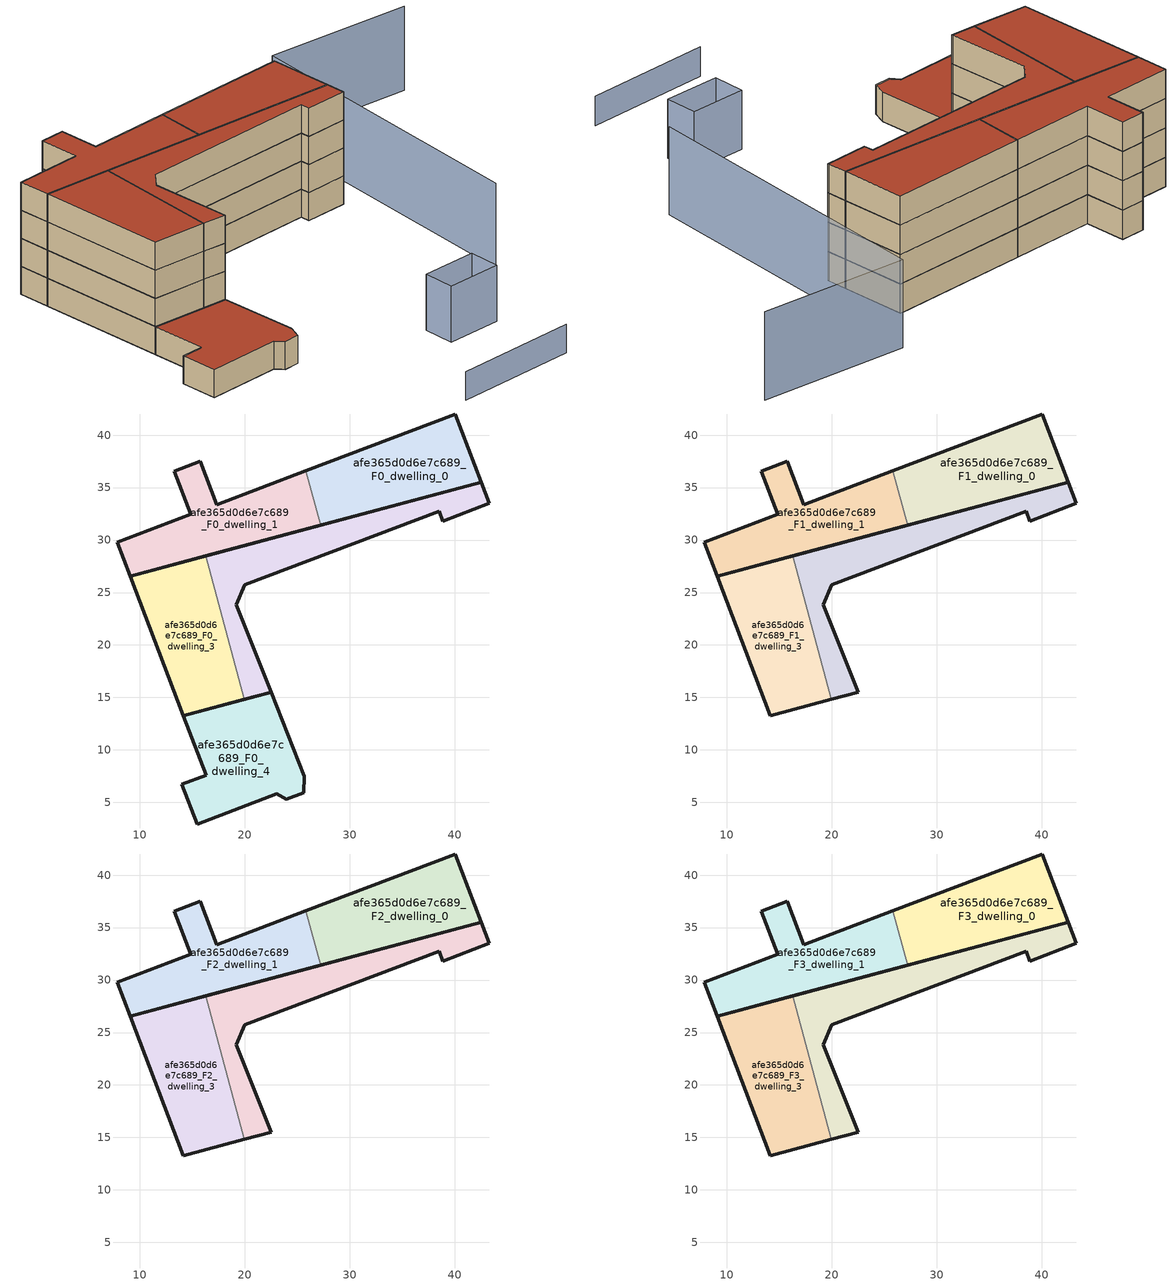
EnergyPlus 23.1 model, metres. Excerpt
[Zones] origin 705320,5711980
afe365d0d6e7c689_F0_dwelling_0
 floor ground (EU_floor_Construction): 42.55,35.51 40.07,42.01 25.84,36.6 27.23,31.41 z0
 wall outside (EU_wall_Construction): 25.84,36.6 40.07,42.01 42.55,35.51 27.23,31.41 z0:3
 wall to afe365d0d6e7c689_F0_dwelling_1 (EU_wall_Construction): 27.23,31.41 25.84,36.6 z0:3
afe365d0d6e7c689_F0_dwelling_1
 floor ground (EU_floor_Construction): 27.23,31.41 25.84,36.6 17.35,33.37 15.77,37.51 13.28,36.56 14.85,32.45 7.84,29.78 9.08,26.55 z0
 wall outside (EU_wall_Construction): 27.23,31.41 9.08,26.55 7.84,29.78 14.85,32.45 13.28,36.56 15.77,37.51 17.35,33.37 25.84,36.6 z0:3
afe365d0d6e7c689_F0_dwelling_2
 floor ground (EU_floor_Construction): 38.89,31.81 43.32,33.49 42.55,35.51 16.31,28.49 19.97,14.82 22.51,15.5 19.19,23.83 19.98,25.72 38.52,32.76 z0
 wall outside (EU_wall_Construction): 16.31,28.49 42.55,35.51 43.32,33.49 38.89,31.81 38.52,32.76 19.98,25.72 19.19,23.83 22.51,15.5 19.97,14.82 z0:3
 wall to afe365d0d6e7c689_F0_dwelling_3 (EU_wall_Construction): 19.97,14.82 16.31,28.49 z0:3
afe365d0d6e7c689_F0_dwelling_3
 floor ground (EU_floor_Construction): 19.97,14.82 16.31,28.49 9.08,26.55 14.16,13.26 z0
 wall outside (EU_wall_Construction): 19.97,14.82 14.16,13.26 9.08,26.55 16.31,28.49 z0:3
afe365d0d6e7c689_F0_dwelling_4
 floor ground (EU_floor_Construction): 23.98,5.28 25.61,5.92 25.7,7.5 22.51,15.5 14.16,13.26 16.31,7.61 14.02,6.74 15.46,2.94 23.07,5.84 z0
 wall outside (EU_wall_Construction): 23.98,5.28 23.07,5.84 15.46,2.94 14.02,6.74 16.31,7.61 14.16,13.26 22.51,15.5 25.7,7.5 25.61,5.92 23.98,5.28 z0:3
 roof outside (EU_roof_Construction): 22.51,15.5 25.7,7.5 25.61,5.92 23.98,5.28 23.07,5.84 15.46,2.94 14.02,6.74 16.31,7.61 14.16,13.26 z3
afe365d0d6e7c689_F1_dwelling_0
 floor to afe365d0d6e7c689_F0_dwelling_0 (EU_floor_Construction): 42.55,35.51 40.07,42.01 25.84,36.6 27.23,31.41 z3
 wall outside (EU_wall_Construction): 25.84,36.6 40.07,42.01 42.55,35.51 27.23,31.41 z3:6
 wall to afe365d0d6e7c689_F1_dwelling_1 (EU_wall_Construction): 27.23,31.41 25.84,36.6 z3:6
afe365d0d6e7c689_F1_dwelling_1
 floor to afe365d0d6e7c689_F0_dwelling_1 (EU_floor_Construction): 27.23,31.41 25.84,36.6 17.35,33.37 15.77,37.51 13.28,36.56 14.85,32.45 7.84,29.78 9.08,26.55 z3
 wall outside (EU_wall_Construction): 27.23,31.41 9.08,26.55 7.84,29.78 14.85,32.45 13.28,36.56 15.77,37.51 17.35,33.37 25.84,36.6 z3:6
afe365d0d6e7c689_F1_dwelling_2
 floor to afe365d0d6e7c689_F0_dwelling_2 (EU_floor_Construction): 38.89,31.81 43.32,33.49 42.55,35.51 16.31,28.49 19.97,14.82 22.51,15.5 19.19,23.83 19.98,25.72 38.52,32.76 z3
 wall outside (EU_wall_Construction): 16.31,28.49 42.55,35.51 43.32,33.49 38.89,31.81 38.52,32.76 19.98,25.72 19.19,23.83 22.51,15.5 19.97,14.82 z3:6
 wall to afe365d0d6e7c689_F1_dwelling_3 (EU_wall_Construction): 19.97,14.82 16.31,28.49 z3:6
afe365d0d6e7c689_F1_dwelling_3
 floor to afe365d0d6e7c689_F0_dwelling_3 (EU_floor_Construction): 19.97,14.82 16.31,28.49 9.08,26.55 14.16,13.26 z3
 wall outside (EU_wall_Construction): 19.97,14.82 14.16,13.26 9.08,26.55 16.31,28.49 z3:6
afe365d0d6e7c689_F2_dwelling_0
 floor to afe365d0d6e7c689_F1_dwelling_0 (EU_floor_Construction): 42.55,35.51 40.07,42.01 25.84,36.6 27.23,31.41 z6
 wall outside (EU_wall_Construction): 25.84,36.6 40.07,42.01 42.55,35.51 27.23,31.41 z6:9
 wall to afe365d0d6e7c689_F2_dwelling_1 (EU_wall_Construction): 27.23,31.41 25.84,36.6 z6:9
afe365d0d6e7c689_F2_dwelling_1
 floor to afe365d0d6e7c689_F1_dwelling_1 (EU_floor_Construction): 27.23,31.41 25.84,36.6 17.35,33.37 15.77,37.51 13.28,36.56 14.85,32.45 7.84,29.78 9.08,26.55 z6
 wall outside (EU_wall_Construction): 27.23,31.41 9.08,26.55 7.84,29.78 14.85,32.45 13.28,36.56 15.77,37.51 17.35,33.37 25.84,36.6 z6:9
afe365d0d6e7c689_F2_dwelling_2
 floor to afe365d0d6e7c689_F1_dwelling_2 (EU_floor_Construction): 38.89,31.81 43.32,33.49 42.55,35.51 16.31,28.49 19.97,14.82 22.51,15.5 19.19,23.83 19.98,25.72 38.52,32.76 z6
 wall outside (EU_wall_Construction): 16.31,28.49 42.55,35.51 43.32,33.49 38.89,31.81 38.52,32.76 19.98,25.72 19.19,23.83 22.51,15.5 19.97,14.82 z6:9
 wall to afe365d0d6e7c689_F2_dwelling_3 (EU_wall_Construction): 19.97,14.82 16.31,28.49 z6:9
afe365d0d6e7c689_F2_dwelling_3
 floor to afe365d0d6e7c689_F1_dwelling_3 (EU_floor_Construction): 19.97,14.82 16.31,28.49 9.08,26.55 14.16,13.26 z6
 wall outside (EU_wall_Construction): 19.97,14.82 14.16,13.26 9.08,26.55 16.31,28.49 z6:9
afe365d0d6e7c689_F3_dwelling_0
 floor to afe365d0d6e7c689_F2_dwelling_0 (EU_floor_Construction): 42.55,35.51 40.07,42.01 25.84,36.6 27.23,31.41 z9
 wall outside (EU_wall_Construction): 25.84,36.6 40.07,42.01 42.55,35.51 27.23,31.41 z9:12
 wall to afe365d0d6e7c689_F3_dwelling_1 (EU_wall_Construction): 27.23,31.41 25.84,36.6 z9:12
 roof outside (EU_roof_Construction): 40.07,42.01 42.55,35.51 27.23,31.41 25.84,36.6 z12
afe365d0d6e7c689_F3_dwelling_1
 floor to afe365d0d6e7c689_F2_dwelling_1 (EU_floor_Construction): 27.23,31.41 25.84,36.6 17.35,33.37 15.77,37.51 13.28,36.56 14.85,32.45 7.84,29.78 9.08,26.55 z9
 wall outside (EU_wall_Construction): 27.23,31.41 9.08,26.55 7.84,29.78 14.85,32.45 13.28,36.56 15.77,37.51 17.35,33.37 25.84,36.6 z9:12
 roof outside (EU_roof_Construction): 25.84,36.6 27.23,31.41 9.08,26.55 7.84,29.78 14.85,32.45 13.28,36.56 15.77,37.51 17.35,33.37 z12
afe365d0d6e7c689_F3_dwelling_2
 floor to afe365d0d6e7c689_F2_dwelling_2 (EU_floor_Construction): 38.89,31.81 43.32,33.49 42.55,35.51 16.31,28.49 19.97,14.82 22.51,15.5 19.19,23.83 19.98,25.72 38.52,32.76 z9
 wall outside (EU_wall_Construction): 16.31,28.49 42.55,35.51 43.32,33.49 38.89,31.81 38.52,32.76 19.98,25.72 19.19,23.83 22.51,15.5 19.97,14.82 z9:12
 wall to afe365d0d6e7c689_F3_dwelling_3 (EU_wall_Construction): 19.97,14.82 16.31,28.49 z9:12
 roof outside (EU_roof_Construction): 42.55,35.51 43.32,33.49 38.89,31.81 38.52,32.76 19.98,25.72 19.19,23.83 22.51,15.5 19.97,14.82 16.31,28.49 z12
afe365d0d6e7c689_F3_dwelling_3
 floor to afe365d0d6e7c689_F2_dwelling_3 (EU_floor_Construction): 19.97,14.82 16.31,28.49 9.08,26.55 14.16,13.26 z9
 wall outside (EU_wall_Construction): 19.97,14.82 14.16,13.26 9.08,26.55 16.31,28.49 z9:12
 roof outside (EU_roof_Construction): 16.31,28.49 19.97,14.82 14.16,13.26 9.08,26.55 z12
shading: 36.84,-7.56 49.55,-2.84 z0:3; 46.29,5.68 40.59,3.69 / 40.59,3.69 39.47,6.91 / 39.47,6.91 45.16,8.9 / 45.16,8.9 46.29,5.68 z0:6; 50.85,15.68 42.72,48.14 / 42.72,48.14 58.35,52.05 z0:9
[Building]
EU S2 Campaign: North Axis=0; Terrain=City; Solar Distribution=FullExterior
[Site:Location]
London: Latitude=51.5; Longitude=-0.5; Time Zone=0; Elevation=25
[SizingPeriod:WeatherFileDays]
AnnualSizingPeriod: Begin Month=1; Begin Day of Month=1; End Month=12; End Day of Month=31; Day of Week for Start Day=Monday; Use Weather File Daylight Saving Period=No; Use Weather File Rain and Snow Indicators=No
[MATERIAL]
EU_InternalMass_Material: Roughness=MediumRough; Thickness=0.1; Conductivity=1; Density=1800; Specific Heat=900; Thermal Absorptance=0.9; Solar Absorptance=0.7; Visible Absorptance=0.7
[MATERIAL:NOMASS] Roughness=MediumRough; Thermal Absorptance=0.9; Solar Absorptance=0.7; Visible Absorptance=0.7
Name | Thermal Resistance
EU_wall_NoMass | 1.04674
EU_roof_NoMass | 4.32442
EU_floor_NoMass | 2.04616
[CONSTRUCTION]
EU_wall_Construction: EU_wall_NoMass
EU_roof_Construction: EU_roof_NoMass
EU_floor_Construction: EU_floor_NoMass
EU_InternalMass_Construction: EU_InternalMass_Material
[ZONE] Type=1; Multiplier=1; Ceiling Height=autocalculate; Floor Area=autocalculate; Part of Total Floor Area=Yes
Name | Volume
afe365d0d6e7c689_F0_dwelling_0; afe365d0d6e7c689_F1_dwelling_0; afe365d0d6e7c689_F2_dwelling_0; afe365d0d6e7c689_F3_dwelling_0 | 286.674
afe365d0d6e7c689_F0_dwelling_1; afe365d0d6e7c689_F1_dwelling_1; afe365d0d6e7c689_F2_dwelling_1; afe365d0d6e7c689_F3_dwelling_1; afe365d0d6e7c689_F0_dwelling_2; afe365d0d6e7c689_F1_dwelling_2; afe365d0d6e7c689_F2_dwelling_2; afe365d0d6e7c689_F3_dwelling_2 | 286.69
afe365d0d6e7c689_F0_dwelling_3; afe365d0d6e7c689_F1_dwelling_3; afe365d0d6e7c689_F2_dwelling_3; afe365d0d6e7c689_F3_dwelling_3 | 286.668
afe365d0d6e7c689_F0_dwelling_4 | 286.666
[INTERNALMASS] Construction=EU_InternalMass_Construction
Name | Zone or ZoneList | Surface Area
afe365d0d6e7c689_F0_dwelling_0_EU_InternalMass | afe365d0d6e7c689_F0_dwelling_0 | 95.5564
afe365d0d6e7c689_F0_dwelling_1_EU_InternalMass | afe365d0d6e7c689_F0_dwelling_1 | 95.5623
afe365d0d6e7c689_F0_dwelling_2_EU_InternalMass | afe365d0d6e7c689_F0_dwelling_2 | 95.5598
afe365d0d6e7c689_F0_dwelling_3_EU_InternalMass | afe365d0d6e7c689_F0_dwelling_3 | 95.5538
afe365d0d6e7c689_F0_dwelling_4_EU_InternalMass | afe365d0d6e7c689_F0_dwelling_4 | 95.5554
afe365d0d6e7c689_F1_dwelling_0_EU_InternalMass | afe365d0d6e7c689_F1_dwelling_0 | 119.445
afe365d0d6e7c689_F1_dwelling_1_EU_InternalMass | afe365d0d6e7c689_F1_dwelling_1 | 119.447
afe365d0d6e7c689_F1_dwelling_2_EU_InternalMass | afe365d0d6e7c689_F1_dwelling_2 | 119.447
afe365d0d6e7c689_F1_dwelling_3_EU_InternalMass | afe365d0d6e7c689_F1_dwelling_3 | 119.443
afe365d0d6e7c689_F2_dwelling_0_EU_InternalMass | afe365d0d6e7c689_F2_dwelling_0 | 119.445
afe365d0d6e7c689_F2_dwelling_1_EU_InternalMass | afe365d0d6e7c689_F2_dwelling_1 | 119.447
afe365d0d6e7c689_F2_dwelling_2_EU_InternalMass | afe365d0d6e7c689_F2_dwelling_2 | 119.447
afe365d0d6e7c689_F2_dwelling_3_EU_InternalMass | afe365d0d6e7c689_F2_dwelling_3 | 119.443
afe365d0d6e7c689_F3_dwelling_0_EU_InternalMass | afe365d0d6e7c689_F3_dwelling_0 | 119.445
afe365d0d6e7c689_F3_dwelling_1_EU_InternalMass | afe365d0d6e7c689_F3_dwelling_1 | 119.447
afe365d0d6e7c689_F3_dwelling_2_EU_InternalMass | afe365d0d6e7c689_F3_dwelling_2 | 119.447
afe365d0d6e7c689_F3_dwelling_3_EU_InternalMass | afe365d0d6e7c689_F3_dwelling_3 | 119.443
[OTHEREQUIPMENT] Fuel Type=Electricity; Design Level Calculation Method=Watts/Area; Power per Zone Floor Area=1; Fraction Latent=0; Fraction Radiant=0; Fraction Lost=0; Carbon Dioxide Generation Rate=0; EndUse Subcategory=EU_Step8_InternalGains
Name | Zone or ZoneList or Space or SpaceList | Schedule
EU_Step8_InternalGain_afe365d0d6e7c689_F0_dwelling_0_f000 | afe365d0d6e7c689_F0_dwelling_0 | EU_Step8_GainSchedule_afe365d0d6e7c689_F0_dwelling_0_f000
EU_Step8_InternalGain_afe365d0d6e7c689_F0_dwelling_1_f000 | afe365d0d6e7c689_F0_dwelling_1 | EU_Step8_GainSchedule_afe365d0d6e7c689_F0_dwelling_1_f000
EU_Step8_InternalGain_afe365d0d6e7c689_F0_dwelling_2_f000 | afe365d0d6e7c689_F0_dwelling_2 | EU_Step8_GainSchedule_afe365d0d6e7c689_F0_dwelling_2_f000
EU_Step8_InternalGain_afe365d0d6e7c689_F0_dwelling_3_f000 | afe365d0d6e7c689_F0_dwelling_3 | EU_Step8_GainSchedule_afe365d0d6e7c689_F0_dwelling_3_f000
EU_Step8_InternalGain_afe365d0d6e7c689_F0_dwelling_4_f000 | afe365d0d6e7c689_F0_dwelling_4 | EU_Step8_GainSchedule_afe365d0d6e7c689_F0_dwelling_4_f000
EU_Step8_InternalGain_afe365d0d6e7c689_F1_dwelling_0_f000 | afe365d0d6e7c689_F1_dwelling_0 | EU_Step8_GainSchedule_afe365d0d6e7c689_F1_dwelling_0_f000
EU_Step8_InternalGain_afe365d0d6e7c689_F1_dwelling_1_f000 | afe365d0d6e7c689_F1_dwelling_1 | EU_Step8_GainSchedule_afe365d0d6e7c689_F1_dwelling_1_f000
EU_Step8_InternalGain_afe365d0d6e7c689_F1_dwelling_2_f000 | afe365d0d6e7c689_F1_dwelling_2 | EU_Step8_GainSchedule_afe365d0d6e7c689_F1_dwelling_2_f000
EU_Step8_InternalGain_afe365d0d6e7c689_F1_dwelling_3_f000 | afe365d0d6e7c689_F1_dwelling_3 | EU_Step8_GainSchedule_afe365d0d6e7c689_F1_dwelling_3_f000
EU_Step8_InternalGain_afe365d0d6e7c689_F2_dwelling_0_f000 | afe365d0d6e7c689_F2_dwelling_0 | EU_Step8_GainSchedule_afe365d0d6e7c689_F2_dwelling_0_f000
EU_Step8_InternalGain_afe365d0d6e7c689_F2_dwelling_1_f000 | afe365d0d6e7c689_F2_dwelling_1 | EU_Step8_GainSchedule_afe365d0d6e7c689_F2_dwelling_1_f000
EU_Step8_InternalGain_afe365d0d6e7c689_F2_dwelling_2_f000 | afe365d0d6e7c689_F2_dwelling_2 | EU_Step8_GainSchedule_afe365d0d6e7c689_F2_dwelling_2_f000
EU_Step8_InternalGain_afe365d0d6e7c689_F2_dwelling_3_f000 | afe365d0d6e7c689_F2_dwelling_3 | EU_Step8_GainSchedule_afe365d0d6e7c689_F2_dwelling_3_f000
EU_Step8_InternalGain_afe365d0d6e7c689_F3_dwelling_0_f000 | afe365d0d6e7c689_F3_dwelling_0 | EU_Step8_GainSchedule_afe365d0d6e7c689_F3_dwelling_0_f000
EU_Step8_InternalGain_afe365d0d6e7c689_F3_dwelling_1_f000 | afe365d0d6e7c689_F3_dwelling_1 | EU_Step8_GainSchedule_afe365d0d6e7c689_F3_dwelling_1_f000
EU_Step8_InternalGain_afe365d0d6e7c689_F3_dwelling_2_f000 | afe365d0d6e7c689_F3_dwelling_2 | EU_Step8_GainSchedule_afe365d0d6e7c689_F3_dwelling_2_f000
EU_Step8_InternalGain_afe365d0d6e7c689_F3_dwelling_3_f000 | afe365d0d6e7c689_F3_dwelling_3 | EU_Step8_GainSchedule_afe365d0d6e7c689_F3_dwelling_3_f000
[ZONEVENTILATION:DESIGNFLOWRATE] Schedule=EU_AlwaysOn; Design Flow Rate Calculation Method=AirChanges/Hour; Air Changes per Hour=0.488719; Ventilation Type=Natural; Fan Pressure Rise=0; Fan Total Efficiency=1; Constant Term Coefficient=1; Temperature Term Coefficient=0; Velocity Term Coefficient=0; Velocity Squared Term Coefficient=0; Minimum Indoor Temperature=-100; Maximum Indoor Temperature=100; Delta Temperature=-100; Minimum Outdoor Temperature=-100; Maximum Outdoor Temperature=100; Maximum Wind Speed=40
Name | Zone or ZoneList or Space or SpaceList
EU_ConstantAir_afe365d0d6e7c689_F0_dwelling_0 | afe365d0d6e7c689_F0_dwelling_0
EU_ConstantAir_afe365d0d6e7c689_F0_dwelling_1 | afe365d0d6e7c689_F0_dwelling_1
EU_ConstantAir_afe365d0d6e7c689_F0_dwelling_2 | afe365d0d6e7c689_F0_dwelling_2
EU_ConstantAir_afe365d0d6e7c689_F0_dwelling_3 | afe365d0d6e7c689_F0_dwelling_3
EU_ConstantAir_afe365d0d6e7c689_F0_dwelling_4 | afe365d0d6e7c689_F0_dwelling_4
EU_ConstantAir_afe365d0d6e7c689_F1_dwelling_0 | afe365d0d6e7c689_F1_dwelling_0
EU_ConstantAir_afe365d0d6e7c689_F1_dwelling_1 | afe365d0d6e7c689_F1_dwelling_1
EU_ConstantAir_afe365d0d6e7c689_F1_dwelling_2 | afe365d0d6e7c689_F1_dwelling_2
EU_ConstantAir_afe365d0d6e7c689_F1_dwelling_3 | afe365d0d6e7c689_F1_dwelling_3
EU_ConstantAir_afe365d0d6e7c689_F2_dwelling_0 | afe365d0d6e7c689_F2_dwelling_0
EU_ConstantAir_afe365d0d6e7c689_F2_dwelling_1 | afe365d0d6e7c689_F2_dwelling_1
EU_ConstantAir_afe365d0d6e7c689_F2_dwelling_2 | afe365d0d6e7c689_F2_dwelling_2
EU_ConstantAir_afe365d0d6e7c689_F2_dwelling_3 | afe365d0d6e7c689_F2_dwelling_3
EU_ConstantAir_afe365d0d6e7c689_F3_dwelling_0 | afe365d0d6e7c689_F3_dwelling_0
EU_ConstantAir_afe365d0d6e7c689_F3_dwelling_1 | afe365d0d6e7c689_F3_dwelling_1
EU_ConstantAir_afe365d0d6e7c689_F3_dwelling_2 | afe365d0d6e7c689_F3_dwelling_2
EU_ConstantAir_afe365d0d6e7c689_F3_dwelling_3 | afe365d0d6e7c689_F3_dwelling_3
[HVACTEMPLATE:THERMOSTAT] Constant Heating Setpoint=20; Constant Cooling Setpoint=50
EU_HeatOnly_afe365d0d6e7c689_F0_dwelling_0; EU_HeatOnly_afe365d0d6e7c689_F0_dwelling_1; EU_HeatOnly_afe365d0d6e7c689_F0_dwelling_2; EU_HeatOnly_afe365d0d6e7c689_F0_dwelling_3; EU_HeatOnly_afe365d0d6e7c689_F0_dwelling_4; EU_HeatOnly_afe365d0d6e7c689_F1_dwelling_0; EU_HeatOnly_afe365d0d6e7c689_F1_dwelling_1; EU_HeatOnly_afe365d0d6e7c689_F1_dwelling_2; EU_HeatOnly_afe365d0d6e7c689_F1_dwelling_3; EU_HeatOnly_afe365d0d6e7c689_F2_dwelling_0; EU_HeatOnly_afe365d0d6e7c689_F2_dwelling_1; EU_HeatOnly_afe365d0d6e7c689_F2_dwelling_2; EU_HeatOnly_afe365d0d6e7c689_F2_dwelling_3; EU_HeatOnly_afe365d0d6e7c689_F3_dwelling_0; EU_HeatOnly_afe365d0d6e7c689_F3_dwelling_1; EU_HeatOnly_afe365d0d6e7c689_F3_dwelling_2; EU_HeatOnly_afe365d0d6e7c689_F3_dwelling_3
[HVACTEMPLATE:ZONE:IDEALLOADSAIRSYSTEM] System Availability Schedule=EU_AlwaysOn; Maximum Heating Supply Air Temperature=50; Minimum Cooling Supply Air Temperature=13; Maximum Heating Supply Air Humidity Ratio=0.0156; Minimum Cooling Supply Air Humidity Ratio=0.0077; Heating Limit=NoLimit; Cooling Limit=NoLimit; Heating Availability Schedule=EU_AlwaysOn; Cooling Availability Schedule=EU_CoolingOff; Dehumidification Control Type=ConstantSensibleHeatRatio; Cooling Sensible Heat Ratio=0.7; Dehumidification Setpoint=60; Humidification Control Type=None; Humidification Setpoint=30; Outdoor Air Method=None; Outdoor Air Flow Rate per Person=0.00944; Outdoor Air Flow Rate per Zone Floor Area=0; Outdoor Air Flow Rate per Zone=0; Demand Controlled Ventilation Type=None; Outdoor Air Economizer Type=NoEconomizer; Heat Recovery Type=None; Sensible Heat Recovery Effectiveness=0.7; Latent Heat Recovery Effectiveness=0.65
Name | Template Thermostat
afe365d0d6e7c689_F0_dwelling_0 | EU_HeatOnly_afe365d0d6e7c689_F0_dwelling_0
afe365d0d6e7c689_F0_dwelling_1 | EU_HeatOnly_afe365d0d6e7c689_F0_dwelling_1
afe365d0d6e7c689_F0_dwelling_2 | EU_HeatOnly_afe365d0d6e7c689_F0_dwelling_2
afe365d0d6e7c689_F0_dwelling_3 | EU_HeatOnly_afe365d0d6e7c689_F0_dwelling_3
afe365d0d6e7c689_F0_dwelling_4 | EU_HeatOnly_afe365d0d6e7c689_F0_dwelling_4
afe365d0d6e7c689_F1_dwelling_0 | EU_HeatOnly_afe365d0d6e7c689_F1_dwelling_0
afe365d0d6e7c689_F1_dwelling_1 | EU_HeatOnly_afe365d0d6e7c689_F1_dwelling_1
afe365d0d6e7c689_F1_dwelling_2 | EU_HeatOnly_afe365d0d6e7c689_F1_dwelling_2
afe365d0d6e7c689_F1_dwelling_3 | EU_HeatOnly_afe365d0d6e7c689_F1_dwelling_3
afe365d0d6e7c689_F2_dwelling_0 | EU_HeatOnly_afe365d0d6e7c689_F2_dwelling_0
afe365d0d6e7c689_F2_dwelling_1 | EU_HeatOnly_afe365d0d6e7c689_F2_dwelling_1
afe365d0d6e7c689_F2_dwelling_2 | EU_HeatOnly_afe365d0d6e7c689_F2_dwelling_2
afe365d0d6e7c689_F2_dwelling_3 | EU_HeatOnly_afe365d0d6e7c689_F2_dwelling_3
afe365d0d6e7c689_F3_dwelling_0 | EU_HeatOnly_afe365d0d6e7c689_F3_dwelling_0
afe365d0d6e7c689_F3_dwelling_1 | EU_HeatOnly_afe365d0d6e7c689_F3_dwelling_1
afe365d0d6e7c689_F3_dwelling_2 | EU_HeatOnly_afe365d0d6e7c689_F3_dwelling_2
afe365d0d6e7c689_F3_dwelling_3 | EU_HeatOnly_afe365d0d6e7c689_F3_dwelling_3
[SIZING:ZONE] Zone Cooling Design Supply Air Temperature Input Method=SupplyAirTemperature; Zone Cooling Design Supply Air Temperature=13; Zone Heating Design Supply Air Temperature Input Method=SupplyAirTemperature; Zone Heating Design Supply Air Temperature=50; Zone Cooling Design Supply Air Humidity Ratio=0.008; Zone Heating Design Supply Air Humidity Ratio=0.008; Cooling Design Air Flow Method=DesignDay; Cooling Design Air Flow Rate=0; Cooling Minimum Air Flow per Zone Floor Area=0.000762; Cooling Minimum Air Flow=0; Cooling Minimum Air Flow Fraction=0.2; Heating Design Air Flow Method=DesignDay; Heating Design Air Flow Rate=0; Heating Maximum Air Flow per Zone Floor Area=0.002032; Heating Maximum Air Flow=0.141576; Heating Maximum Air Flow Fraction=0.3; Account for Dedicated Outdoor Air System=No; Dedicated Outdoor Air System Control Strategy=NeutralSupplyAir; Dedicated Outdoor Air Low Setpoint Temperature for Design=autosize; Dedicated Outdoor Air High Setpoint Temperature for Design=autosize; Zone Load Sizing Method=Sensible Load Only No Latent Load; Zone Latent Cooling Design Supply Air Humidity Ratio Input Method=HumidityRatioDifference; Zone Cooling Design Supply Air Humidity Ratio Difference=0.005; Zone Latent Heating Design Supply Air Humidity Ratio Input Method=HumidityRatioDifference; Zone Humidification Design Supply Air Humidity Ratio Difference=0.005
afe365d0d6e7c689_F0_dwelling_0; afe365d0d6e7c689_F0_dwelling_1; afe365d0d6e7c689_F0_dwelling_2; afe365d0d6e7c689_F0_dwelling_3; afe365d0d6e7c689_F0_dwelling_4; afe365d0d6e7c689_F1_dwelling_0; afe365d0d6e7c689_F1_dwelling_1; afe365d0d6e7c689_F1_dwelling_2; afe365d0d6e7c689_F1_dwelling_3; afe365d0d6e7c689_F2_dwelling_0; afe365d0d6e7c689_F2_dwelling_1; afe365d0d6e7c689_F2_dwelling_2; afe365d0d6e7c689_F2_dwelling_3; afe365d0d6e7c689_F3_dwelling_0; afe365d0d6e7c689_F3_dwelling_1; afe365d0d6e7c689_F3_dwelling_2; afe365d0d6e7c689_F3_dwelling_3
[SCHEDULE:CONSTANT]
Name | Hourly Value
EU_AlwaysOn | 1
EU_CoolingOff | 0
[SCHEDULE:FILE] Column Number=1; Rows to Skip at Top=0; Number of Hours of Data=8760; Column Separator=Comma; Interpolate to Timestep=No; Minutes per Item=60; Adjust Schedule for Daylight Savings=Yes
Name | File
EU_Step8_GainSchedule_afe365d0d6e7c689_F0_dwelling_0_f000 | ../../schedules/afe365d0d6e7c689/afe365d0d6e7c689_F0_dwelling_0_f000_gain.csv
EU_Step8_GainSchedule_afe365d0d6e7c689_F0_dwelling_1_f000 | ../../schedules/afe365d0d6e7c689/afe365d0d6e7c689_F0_dwelling_1_f000_gain.csv
EU_Step8_GainSchedule_afe365d0d6e7c689_F0_dwelling_2_f000 | ../../schedules/afe365d0d6e7c689/afe365d0d6e7c689_F0_dwelling_2_f000_gain.csv
EU_Step8_GainSchedule_afe365d0d6e7c689_F0_dwelling_3_f000 | ../../schedules/afe365d0d6e7c689/afe365d0d6e7c689_F0_dwelling_3_f000_gain.csv
EU_Step8_GainSchedule_afe365d0d6e7c689_F0_dwelling_4_f000 | ../../schedules/afe365d0d6e7c689/afe365d0d6e7c689_F0_dwelling_4_f000_gain.csv
EU_Step8_GainSchedule_afe365d0d6e7c689_F1_dwelling_0_f000 | ../../schedules/afe365d0d6e7c689/afe365d0d6e7c689_F1_dwelling_0_f000_gain.csv
EU_Step8_GainSchedule_afe365d0d6e7c689_F1_dwelling_1_f000 | ../../schedules/afe365d0d6e7c689/afe365d0d6e7c689_F1_dwelling_1_f000_gain.csv
EU_Step8_GainSchedule_afe365d0d6e7c689_F1_dwelling_2_f000 | ../../schedules/afe365d0d6e7c689/afe365d0d6e7c689_F1_dwelling_2_f000_gain.csv
EU_Step8_GainSchedule_afe365d0d6e7c689_F1_dwelling_3_f000 | ../../schedules/afe365d0d6e7c689/afe365d0d6e7c689_F1_dwelling_3_f000_gain.csv
EU_Step8_GainSchedule_afe365d0d6e7c689_F2_dwelling_0_f000 | ../../schedules/afe365d0d6e7c689/afe365d0d6e7c689_F2_dwelling_0_f000_gain.csv
EU_Step8_GainSchedule_afe365d0d6e7c689_F2_dwelling_1_f000 | ../../schedules/afe365d0d6e7c689/afe365d0d6e7c689_F2_dwelling_1_f000_gain.csv
EU_Step8_GainSchedule_afe365d0d6e7c689_F2_dwelling_2_f000 | ../../schedules/afe365d0d6e7c689/afe365d0d6e7c689_F2_dwelling_2_f000_gain.csv
EU_Step8_GainSchedule_afe365d0d6e7c689_F2_dwelling_3_f000 | ../../schedules/afe365d0d6e7c689/afe365d0d6e7c689_F2_dwelling_3_f000_gain.csv
EU_Step8_GainSchedule_afe365d0d6e7c689_F3_dwelling_0_f000 | ../../schedules/afe365d0d6e7c689/afe365d0d6e7c689_F3_dwelling_0_f000_gain.csv
EU_Step8_GainSchedule_afe365d0d6e7c689_F3_dwelling_1_f000 | ../../schedules/afe365d0d6e7c689/afe365d0d6e7c689_F3_dwelling_1_f000_gain.csv
EU_Step8_GainSchedule_afe365d0d6e7c689_F3_dwelling_2_f000 | ../../schedules/afe365d0d6e7c689/afe365d0d6e7c689_F3_dwelling_2_f000_gain.csv
EU_Step8_GainSchedule_afe365d0d6e7c689_F3_dwelling_3_f000 | ../../schedules/afe365d0d6e7c689/afe365d0d6e7c689_F3_dwelling_3_f000_gain.csv
